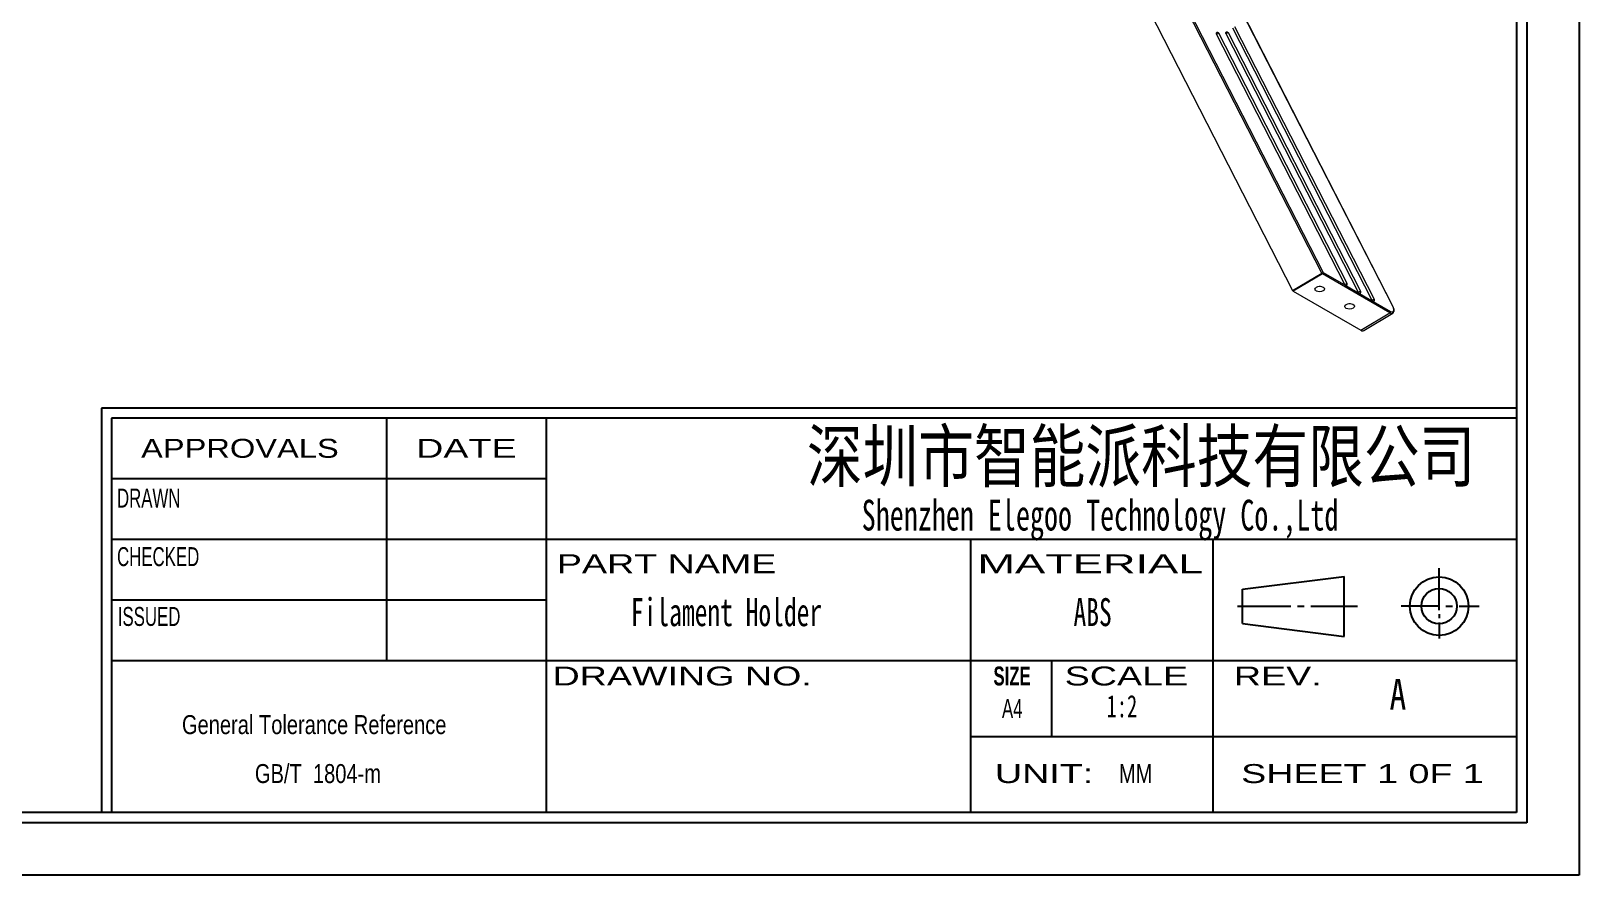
# Model space of a CAD drawing. Header units: millimetres. Extents: x 2 to 295, y 1 to 209.
# Drawn here: x 148.7 to 295.1, y 1.3 to 81.2 of the extents above; entities that cross this region are included whole.
import ezdxf

# ---------------------------------------------------------------- set-up
doc = ezdxf.new("R2010")
doc.units = ezdxf.units.MM
doc.layers.add('SLD-0', color=179, linetype='Continuous')
doc.styles.add('SLDTEXTSTYLE0', font='SIMSUN.TTC', dxfattribs={"width": 0.67})
doc.styles.add('SLDTEXTSTYLE1', font='SIMSUN.TTC', dxfattribs={"width": 0.67})
doc.styles.add('SLDTEXTSTYLE10', font='ARIAL.TTF', dxfattribs={"width": 1.7064})
doc.styles.add('SLDTEXTSTYLE11', font='SIMSUN.TTC', dxfattribs={"width": 0.8, "bigfont": 'bigfont'})
doc.styles.add('SLDTEXTSTYLE12', font='SIMSUN.TTC', dxfattribs={"width": 0.8})
doc.styles.add('SLDTEXTSTYLE13', font='SIMKAI.TTF', dxfattribs={"width": 0.67})
doc.styles.add('SLDTEXTSTYLE3', font='ARIAL.TTF', dxfattribs={"width": 0.63516})
doc.styles.add('SLDTEXTSTYLE6', font='ARIALBD.TTF', dxfattribs={"width": 0.63516})
doc.styles.add('SLDTEXTSTYLE7', font='ARIAL.TTF', dxfattribs={"width": 1.422})
doc.styles.add('SLDTEXTSTYLE8', font='ARIAL.TTF', dxfattribs={"width": 0.7584})
doc.styles.add('SLDTEXTSTYLE9', font='ARIAL.TTF', dxfattribs={"width": 1.2324})

# ---------------------------------------------------------------- blocks, each defined once
blk = doc.blocks.new('SW_NOTE_1')
at = {"layer": 'SLD-0', "color": 0, "char_height": 1.7927, "attachment_point": 2, "style": 'SLDTEXTSTYLE8'}
for s, insert in [('General Tolerance Reference ', (13.02, 2.31)), (' GB/T  1804-m', (13.11, -2.32))]:
    blk.add_mtext(s, dxfattribs=dict(at, insert=insert))

msp = doc.modelspace()

# ---------------------------------------------------------------- linework, layer by layer
at = {"color": 7, "linetype": 'Continuous', "lineweight": 15}
for p, q in [((277.5125, 55.0373), (260.4739, 88.3219)), ((277.5308, 55.042), (260.4922, 88.3267)), ((270.7814, 58.2246), (256.2316, 86.6475)), ((256.3552, 86.7088), (270.9051, 58.286)), ((253.4358, 85.0403), (268, 56.5893)), ((272.9518, 57.1482), (260.8262, 80.8352)), ((273.1666, 57.2484), (261.041, 80.9354)), ((274.2441, 56.4022), (261.7195, 80.8687)), ((274.4588, 56.5023), (261.9342, 80.9689)), ((275.5364, 55.6561), (262.3429, 81.4293)), ((275.7511, 55.7563), (262.5577, 81.5295)), ((268, 56.5893), (270.7814, 58.2246)), ((270.8356, 58.1642), (268.0542, 56.5289)), ((277.2146, 54.4817), (270.8356, 58.1642)), ((270.9051, 58.286), (273.033, 57.0575)), ((268.0542, 56.5289), (274.4556, 52.8334)), ((270.515, 56.9948), (270.6472, 56.9955)), ((273.033, 57.0575), (274.3253, 56.3115)), ((274.3253, 56.3115), (275.6176, 55.5655)), ((273.3434, 55.362), (273.4756, 55.3627)), ((274.4556, 52.8334), (277.2146, 54.4817)), ((274.7541, 52.8063), (277.4786, 54.4578)), ((275.6176, 55.5655), (277.284, 54.6035))]:
    msp.add_line(p, q, dxfattribs=at)
at = {"color": 7, "linetype": 'Continuous', "lineweight": 15, "flags": 128}
for points in [[(260.8262, 80.8352), (260.8119, 80.869), (260.8035, 80.9026), (260.8015, 80.9341), (260.806, 80.9614), (260.8167, 80.9829), (260.8325, 80.997)], [(261.7195, 80.8687), (261.7077, 80.8953), (261.6996, 80.9221), (261.6953, 80.9481), (261.6951, 80.9722), (261.6989, 80.9936), (261.7066, 81.0114), (261.718, 81.025), (261.7257, 81.0304)], [(277.284, 54.6035), (277.3675, 54.569), (277.4443, 54.5649), (277.5082, 54.5913), (277.5543, 54.6463), (277.5788, 54.7253), (277.5797, 54.8221), (277.557, 54.9289), (277.5125, 55.0373)]]:
    msp.add_lwpolyline(points, dxfattribs=at)
at = {"color": 8, "linetype": 'Continuous', "lineweight": 15, "flags": 128}
msp.add_lwpolyline([(277.5308, 55.042), (277.5306, 55.0422), (277.5277, 55.0423), (277.5216, 55.0406), (277.5125, 55.0373)], dxfattribs=at)
at = {"color": 8, "linetype": 'Continuous', "lineweight": 15}
for centre, radius, start, end in [((261.2778, 80.1473), 0.8229, 106.726469, 123.284212), ((262.1711, 80.1808), 0.8229, 106.726469, 123.284212), ((273.4034, 56.4603), 0.8229, 106.726469, 123.284212), ((274.6957, 55.7142), 0.8229, 106.726469, 123.284212), ((275.988, 54.9682), 0.8229, 106.726469, 123.284212), ((277.3668, 54.6899), 0.258, 233.826566, 295.05075)]:
    msp.add_arc(centre, radius, start, end, dxfattribs=at)
at = {"color": 7, "linetype": 'Continuous', "lineweight": 15}
for centre, radius, start, end in [((260.9075, 80.8671), 0.15, 27.108213, 119.997312), ((261.8007, 80.9005), 0.15, 27.108213, 119.997312), ((271.3367, 57.2604), 1.1127, 112.824827, 119.936025), ((270.9174, 58.292), 0.1517, 206.352654, 237.383788), ((270.7512, 58.2931), 0.1541, 303.229706, 357.347685), ((273.1513, 57.2453), 0.2219, 205.948387, 237.788055), ((273.033, 57.18), 0.15, 299.997312, 27.108213), ((273.0768, 57.1175), 0.0742, 233.845914, 294.843628), ((274.4436, 56.4993), 0.2219, 205.948387, 237.788055), ((274.3691, 56.3714), 0.0742, 233.845914, 294.843628), ((274.3253, 56.434), 0.15, 299.997312, 27.108213), ((275.7359, 55.7532), 0.2219, 205.948387, 237.788055), ((275.6176, 55.688), 0.15, 299.997312, 27.108213), ((275.6614, 55.6254), 0.0742, 233.845914, 294.843628), ((277.1301, 54.6106), 0.1541, 303.229706, 357.347685), ((274.6273, 53.0676), 0.2904, 233.748579, 295.891675)]:
    msp.add_arc(centre, radius, start, end, dxfattribs=at)
msp.add_ellipse((268.0542, 56.6105), major_axis=(-0.05, 0.0866), ratio=0.57746355, start_param=1.4838014, end_param=2.35632399, dxfattribs=at)
for centre in [(270.5772, 56.7337), (273.4057, 55.1008)]:
    msp.add_ellipse(centre, major_axis=(0.45, 0.0069), ratio=0.58727488, dxfattribs=at)
msp.add_open_spline([(277.4723, 54.4602), (277.4853, 54.4663), (277.5274, 54.486), (277.5743, 54.5539), (277.6087, 54.6495), (277.6153, 54.7643), (277.5941, 54.8898), (277.5594, 54.9846), (277.5351, 55.0335), (277.5308, 55.042)], degree=3, knots=[0, 0, 0, 0, 0.07484497, 0.24197657, 0.40962484, 0.58921205, 0.77906276, 0.96116117, 1, 1, 1, 1], dxfattribs=at)
at = {"layer": 'SLD-0'}
for p, q in [((295.1066, 208.6737), (295.1066, 1.2938)), ((289.1814, 197.811), (289.1814, 7.2189)), ((289.1814, 7.2189), (12.6748, 7.2189)), ((295.1066, 1.2938), (1.812, 1.2938))]:
    msp.add_line(p, q, dxfattribs=at)
at = {"layer": 'SLD-0', "color": 6, "linetype": 'Continuous'}
for p, q in [((290.1689, 198.7985), (290.1689, 6.2314)), ((290.1689, 6.2314), (11.6873, 6.2314))]:
    msp.add_line(p, q, dxfattribs=at)
at = {"layer": 'SLD-0', "color": 179, "linetype": 'Continuous'}
for p, q in [((289.1814, 45.4622), (155.3299, 45.4622)), ((155.3299, 45.4622), (155.3299, 7.2189)), ((289.1814, 44.5061), (156.286, 44.5061)), ((156.286, 44.5061), (156.286, 7.2189)), ((182.2808, 44.5061), (182.2808, 21.5602)), ((197.3975, 44.5061), (197.3975, 7.2189)), ((197.3975, 38.7696), (156.286, 38.7696)), ((289.1814, 33.0331), (156.286, 33.0331)), ((237.553, 33.0331), (237.553, 7.2189)), ((260.499, 7.2189), (260.499, 33.0331)), ((263.2552, 28.3538), (272.8879, 29.5382)), ((272.8879, 23.8461), (272.8879, 29.5382)), ((281.8693, 26.3495), (281.8693, 30.3163)), ((263.2552, 25.1064), (263.2552, 28.3538)), ((197.3975, 27.2966), (156.286, 27.2966)), ((262.7856, 26.7328), (267.8301, 26.7328)), ((268.4607, 26.7328), (269.0912, 26.7328)), ((269.7218, 26.7328), (274.1357, 26.7328)), ((281.8693, 26.7328), (278.2684, 26.7328)), ((282.4999, 26.7328), (283.1304, 26.7328)), ((283.761, 26.7328), (285.6527, 26.7328)), ((263.2552, 25.1064), (272.8879, 23.8461)), ((281.8693, 25.9663), (281.8693, 25.5831)), ((281.8693, 25.1998), (281.8693, 23.6668)), ((289.1814, 21.5602), (156.286, 21.5602)), ((245.2016, 21.5602), (245.2016, 14.3895)), ((237.553, 14.3895), (289.1814, 14.3895))]:
    msp.add_line(p, q, dxfattribs=at)
for radius in [2.7714, 1.669]:
    msp.add_circle((281.8693, 26.7328), radius, dxfattribs=at)

# ---------------------------------------------------------------- block references
at = {"layer": 'SLD-0', "color": 179}
msp.add_blockref('SW_NOTE_1', (162.4379, 14.1109), dxfattribs=at)

# ---------------------------------------------------------------- texts
at = {"color": 7, "linetype": 'Continuous', "lineweight": 0, "attachment_point": 1}
for s, insert, char_height, style in [('Filament Holder', (205.4173, 27.4896), 2.645833, 'SLDTEXTSTYLE1'), ('ABS', (247.2847, 27.4896), 2.64583, 'SLDTEXTSTYLE1'), ('1:2', (250.415, 18.3288), 2.11667, 'SLDTEXTSTYLE0')]:
    msp.add_mtext(s, dxfattribs=dict(at, insert=insert, char_height=char_height, style=style))
at = {"layer": 'SLD-0'}
for s, insert, char_height, attachment_point, style in [('\\M+1905B圳\\M+18E73\\M+19271\\M+1945C\\M+19468\\M+189C8\\M+18B5A\\M+1974C\\M+18CC0\\M+18CF6\\M+18E69', (253.6756, 43.3374), 4.82808, 2, 'SLDTEXTSTYLE11'), ('A', (277.1784, 19.8537), 2.9104, 1, 'SLDTEXTSTYLE12')]:
    msp.add_mtext(s, dxfattribs=dict(at, insert=insert, char_height=char_height, attachment_point=attachment_point, style=style))
at = {"layer": 'SLD-0', "color": 179, "attachment_point": 2}
for s, insert, char_height, style in [('APPROVALS', (168.4266, 42.5627), 1.79265, 'SLDTEXTSTYLE9'), ('DATE', (189.8496, 42.5627), 1.79265, 'SLDTEXTSTYLE7'), ('DRAWN', (159.8036, 37.8529), 1.79265, 'SLDTEXTSTYLE3'), ('Shenzhen Elegoo Technology Co.,Ltd', (249.7983, 36.7996), 2.910417, 'SLDTEXTSTYLE13'), ('CHECKED', (160.6957, 32.3147), 1.79265, 'SLDTEXTSTYLE3'), ('PART NAME', (208.7939, 31.6454), 1.79265, 'SLDTEXTSTYLE7'), ('MATERIAL', (248.8802, 31.6454), 1.79265, 'SLDTEXTSTYLE10'), ('ISSUED', (159.837, 26.6544), 1.79265, 'SLDTEXTSTYLE3'), ('DRAWING NO.', (210.268, 21.0216), 1.792654, 'SLDTEXTSTYLE7'), ('SIZE', (241.4789, 21.0216), 1.79265, 'SLDTEXTSTYLE6'), ('SCALE', (252.2889, 21.0216), 1.79265, 'SLDTEXTSTYLE7'), ('REV.', (266.6102, 21.0216), 1.79265, 'SLDTEXTSTYLE7'), ('A4', (241.4898, 17.9531), 1.79265, 'SLDTEXTSTYLE3'), ('UNIT:', (244.4987, 11.7907), 1.79265, 'SLDTEXTSTYLE7'), ('MM', (253.1609, 11.7907), 1.79265, 'SLDTEXTSTYLE8'), ('SHEET 1 0F 1', (274.62, 11.7907), 1.792654, 'SLDTEXTSTYLE7')]:
    msp.add_mtext(s, dxfattribs=dict(at, insert=insert, char_height=char_height, style=style))

doc.saveas('drawing.dxf')
